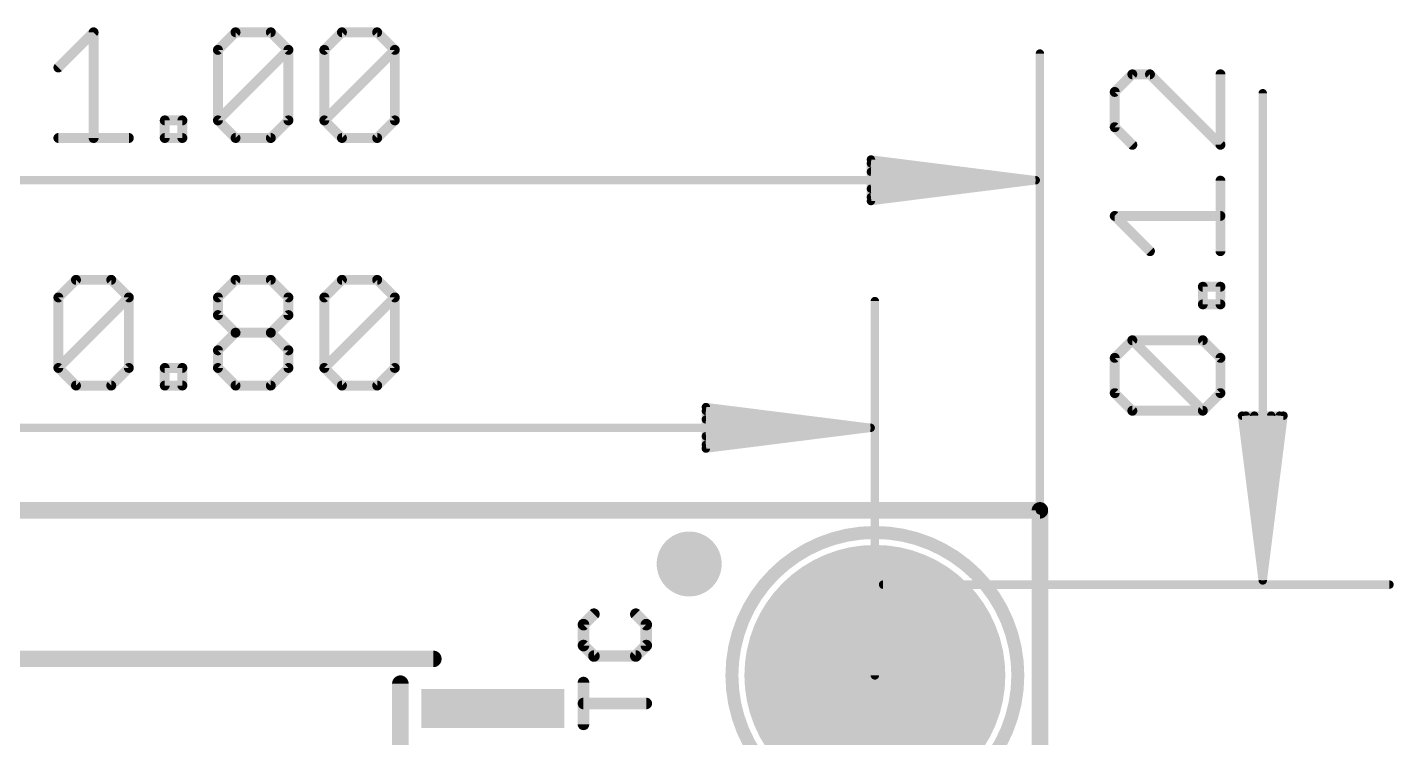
# Model space of a CAD drawing. Extents: x -6.3 to 30.8, y -0.1 to 25.2.
# Drawn here: x 9.82 to 30.84, y 14.28 to 25.21 of the extents above; entities that cross this region are included whole.
import ezdxf

# ---------------------------------------------------------------- set-up
doc = ezdxf.new("R2010")
doc.units = 0
for name, color, linetype in [('1', 12, 'CONTINUOUS'), ('16', 132, 'CONTINUOUS'), ('17', 110, 'CONTINUOUS'), ('21', 40, 'CONTINUOUS'), ('47', 253, 'CONTINUOUS')]:
    doc.layers.add(name, color=color, linetype=linetype)

# ---------------------------------------------------------------- blocks, each defined once
blk = doc.blocks.new('PIE')
at = {"const_width": 0.5}
blk.add_lwpolyline([(0, -0.25, 1), (0, 0.25, 1), (0, -0.25)], format="xyb", dxfattribs=at)
blk = doc.blocks.new('RECT')
blk.add_solid([(-0.5, -0.5), (0.5, -0.5), (-0.5, 0.5), (0.5, 0.5)])
blk = doc.blocks.new('ROUNDP')
at = {"const_width": 0.5}
blk.add_lwpolyline([(0, -0.25, 1), (0, 0.25, 1), (0, -0.25)], format="xyb", dxfattribs=at)

msp = doc.modelspace()

# ---------------------------------------------------------------- linework, layer by layer
at = {"layer": '1', "const_width": 0.254}
for points in [[(0, 17.78), (25.4, 17.78)], [(25.4, 17.78), (25.4, 0)]]:
    msp.add_lwpolyline(points, dxfattribs=at)
at = {"layer": '1', "const_width": 0.127}
for points in [[(25.4635, 17.78, 1), (25.3365, 17.78)], [(25.4, 17.7165, 1), (25.4, 17.8435)]]:
    msp.add_lwpolyline(points, format="xyb", dxfattribs=at)
at = {"layer": '16', "const_width": 0.254}
for points in [[(0, 17.78), (25.4, 17.78)], [(25.4, 17.78), (25.4, 0)]]:
    msp.add_lwpolyline(points, dxfattribs=at)
at = {"layer": '16', "const_width": 0.127}
for points in [[(25.4635, 17.78, 1), (25.3365, 17.78)], [(25.4, 17.7165, 1), (25.4, 17.8435)]]:
    msp.add_lwpolyline(points, format="xyb", dxfattribs=at)
at = {"layer": '21'}
for points, const_width in [([(22.86, 13.04, 1), (22.86, 17.44, 1), (22.86, 13.04)], 0.2), ([(18.5685, 16.1508, 1), (18.5057, 16.2137)], 0.0889), ([(19.2125, 16.2137, 1), (19.1497, 16.1508)], 0.0889), ([(18.3446, 16.0527, 1), (18.4075, 15.9898)], 0.0889), ([(18.4205, 16.0213, 1), (18.3316, 16.0213)], 0.0889), ([(19.3866, 16.0213, 1), (19.2977, 16.0213)], 0.0889), ([(19.3107, 15.9898, 1), (19.3735, 16.0527)], 0.0889), ([(18.4075, 15.7307, 1), (18.3446, 15.6678)], 0.0889), ([(19.3735, 15.6678, 1), (19.3107, 15.7307)], 0.0889), ([(16.0655, 15.4305, 1), (16.0655, 15.5575)], 0.127), ([(18.3316, 15.6992, 1), (18.4205, 15.6992)], 0.0889), ([(18.5371, 15.5827, 1), (18.5371, 15.4938)], 0.0889), ([(18.5057, 15.5068, 1), (18.5685, 15.5697)], 0.0889), ([(19.1497, 15.5697, 1), (19.2125, 15.5068)], 0.0889), ([(19.1811, 15.4938, 1), (19.1811, 15.5827)], 0.0889), ([(19.2977, 15.6992, 1), (19.3866, 15.6992)], 0.0889), ([(15.621, 15.113, 1), (15.494, 15.113)], 0.127), ([(18.4205, 15.1298, 1), (18.3316, 15.1298)], 0.0889), ([(18.3761, 14.8522, 1), (18.3761, 14.7633)], 0.0889), ([(19.3421, 14.7633, 1), (19.3421, 14.8522)], 0.0889), ([(18.3316, 14.4858, 1), (18.4205, 14.4858)], 0.0889)]:
    msp.add_lwpolyline(points, format="xyb", dxfattribs=dict(at, const_width=const_width))
for points, const_width in [([(18.5371, 16.1823), (18.3761, 16.0213)], 0.1778), ([(19.3421, 16.0213), (19.1811, 16.1823)], 0.1778), ([(18.3761, 16.0213), (18.3761, 15.6992)], 0.1778), ([(19.3421, 15.6992), (19.3421, 16.0213)], 0.1778), ([(18.3761, 15.6992), (18.5371, 15.5382)], 0.1778), ([(19.1811, 15.5382), (19.3421, 15.6992)], 0.1778), ([(16.0655, 15.494), (8.6995, 15.494)], 0.254), ([(18.5371, 15.5382), (19.1811, 15.5382)], 0.1778), ([(15.5575, 5.461), (15.5575, 15.113)], 0.254), ([(18.3761, 14.4858), (18.3761, 15.1298)], 0.1778), ([(19.3421, 14.8078), (18.3761, 14.8078)], 0.1778)]:
    msp.add_lwpolyline(points, dxfattribs=dict(at, const_width=const_width))
at = {"layer": '47'}
for points, const_width in [([(10.2948, 24.5954), (10.8371, 25.1377)], 0.1524), ([(10.8371, 25.1377), (10.8371, 23.5107)], 0.1524), ([(12.7505, 24.8665), (13.0217, 25.1377)], 0.1524), ([(13.0217, 25.1377), (13.564, 25.1377)], 0.1524), ([(13.564, 25.1377), (13.8352, 24.8665)], 0.1524), ([(14.3877, 24.8665), (14.6589, 25.1377)], 0.1524), ([(14.6589, 25.1377), (15.2012, 25.1377)], 0.1524), ([(15.2012, 25.1377), (15.4724, 24.8665)], 0.1524), ([(12.7505, 23.7819), (12.7505, 24.8665)], 0.1524), ([(12.7505, 23.7819), (13.8352, 24.8665)], 0.1524), ([(13.8352, 24.8665), (13.8352, 23.7819)], 0.1524), ([(14.3877, 23.7819), (14.3877, 24.8665)], 0.1524), ([(14.3877, 23.7819), (15.4724, 24.8665)], 0.1524), ([(15.4724, 24.8665), (15.4724, 23.7819)], 0.1524), ([(25.4, 17.78), (25.4, 24.81)], 0.13), ([(26.8225, 24.4908), (26.5513, 24.2196)], 0.1524), ([(27.0936, 24.4908), (26.8225, 24.4908)], 0.1524), ([(28.1783, 23.4061), (27.0936, 24.4908)], 0.1524), ([(28.1783, 24.4908), (28.1783, 23.4061)], 0.1524), ([(26.5513, 24.2196), (26.5513, 23.6773)], 0.1524), ([(28.829, 16.702), (28.829, 24.1998)], 0.13), ([(11.932, 23.5107), (11.932, 23.7819)], 0.1524), ([(11.932, 23.7819), (12.2031, 23.7819)], 0.1524), ([(12.2031, 23.7819), (12.2031, 23.5107)], 0.1524), ([(13.0217, 23.5107), (12.7505, 23.7819)], 0.1524), ([(13.8352, 23.7819), (13.564, 23.5107)], 0.1524), ([(14.6589, 23.5107), (14.3877, 23.7819)], 0.1524), ([(15.4724, 23.7819), (15.2012, 23.5107)], 0.1524), ([(10.2948, 23.5107), (11.3795, 23.5107)], 0.1524), ([(12.2031, 23.5107), (11.932, 23.5107)], 0.1524), ([(13.564, 23.5107), (13.0217, 23.5107)], 0.1524), ([(15.2012, 23.5107), (14.6589, 23.5107)], 0.1524), ([(26.5513, 23.6773), (26.8225, 23.4061)], 0.1524), ([(25.335, 22.86), (22.8, 23.1792)], 0.13), ([(22.8, 23.1792), (22.8, 22.5408)], 0.13), ([(25.335, 22.86), (22.8, 23.12)], 0.13), ([(0.065, 22.86), (25.335, 22.86)], 0.13), ([(25.335, 22.86), (22.8, 22.99)], 0.13), ([(22.8, 22.5408), (25.335, 22.86)], 0.13), ([(22.8, 22.73), (25.335, 22.86)], 0.13), ([(22.8, 22.6), (25.335, 22.86)], 0.13), ([(28.1783, 21.7689), (28.1783, 22.8536)], 0.1524), ([(27.0936, 21.7689), (26.5513, 22.3113)], 0.1524), ([(26.5513, 22.3113), (28.1783, 22.3113)], 0.1524), ([(10.2948, 21.0565), (10.566, 21.3277)], 0.1524), ([(10.566, 21.3277), (11.1083, 21.3277)], 0.1524), ([(11.1083, 21.3277), (11.3795, 21.0565)], 0.1524), ([(12.7505, 21.0565), (13.0217, 21.3277)], 0.1524), ([(13.0217, 21.3277), (13.564, 21.3277)], 0.1524), ([(13.564, 21.3277), (13.8352, 21.0565)], 0.1524), ([(14.3877, 21.0565), (14.6589, 21.3277)], 0.1524), ([(14.6589, 21.3277), (15.2012, 21.3277)], 0.1524), ([(15.2012, 21.3277), (15.4724, 21.0565)], 0.1524), ([(27.9071, 20.9504), (27.9071, 21.2215)], 0.1524), ([(27.9071, 21.2215), (28.1783, 21.2215)], 0.1524), ([(28.1783, 21.2215), (28.1783, 20.9504)], 0.1524), ([(10.2948, 19.9719), (10.2948, 21.0565)], 0.1524), ([(10.2948, 19.9719), (11.3795, 21.0565)], 0.1524), ([(11.3795, 21.0565), (11.3795, 19.9719)], 0.1524), ([(12.7505, 20.7854), (12.7505, 21.0565)], 0.1524), ([(13.8352, 21.0565), (13.8352, 20.7854)], 0.1524), ([(14.3877, 19.9719), (14.3877, 21.0565)], 0.1524), ([(14.3877, 19.9719), (15.4724, 21.0565)], 0.1524), ([(15.4724, 21.0565), (15.4724, 19.9719)], 0.1524), ([(22.86, 15.24), (22.86, 21)], 0.13), ([(13.0217, 20.5142), (12.7505, 20.7854)], 0.1524), ([(13.8352, 20.7854), (13.564, 20.5142)], 0.1524), ([(28.1783, 20.9504), (27.9071, 20.9504)], 0.1524), ([(12.7505, 20.243), (13.0217, 20.5142)], 0.1524), ([(13.0217, 20.5142), (13.564, 20.5142)], 0.1524), ([(13.564, 20.5142), (13.8352, 20.243)], 0.1524), ([(26.5513, 20.1267), (26.8225, 20.3979)], 0.1524), ([(26.8225, 20.3979), (27.9071, 20.3979)], 0.1524), ([(27.9071, 19.3132), (26.8225, 20.3979)], 0.1524), ([(27.9071, 20.3979), (28.1783, 20.1267)], 0.1524), ([(12.7505, 19.9719), (12.7505, 20.243)], 0.1524), ([(13.8352, 20.243), (13.8352, 19.9719)], 0.1524), ([(26.5513, 19.5844), (26.5513, 20.1267)], 0.1524), ([(28.1783, 20.1267), (28.1783, 19.5844)], 0.1524), ([(10.566, 19.7007), (10.2948, 19.9719)], 0.1524), ([(11.3795, 19.9719), (11.1083, 19.7007)], 0.1524), ([(11.932, 19.7007), (11.932, 19.9719)], 0.1524), ([(11.932, 19.9719), (12.2031, 19.9719)], 0.1524), ([(12.2031, 19.9719), (12.2031, 19.7007)], 0.1524), ([(13.0217, 19.7007), (12.7505, 19.9719)], 0.1524), ([(13.8352, 19.9719), (13.564, 19.7007)], 0.1524), ([(14.6589, 19.7007), (14.3877, 19.9719)], 0.1524), ([(15.4724, 19.9719), (15.2012, 19.7007)], 0.1524), ([(11.1083, 19.7007), (10.566, 19.7007)], 0.1524), ([(12.2031, 19.7007), (11.932, 19.7007)], 0.1524), ([(13.564, 19.7007), (13.0217, 19.7007)], 0.1524), ([(15.2012, 19.7007), (14.6589, 19.7007)], 0.1524), ([(26.8225, 19.3132), (26.5513, 19.5844)], 0.1524), ([(28.1783, 19.5844), (27.9071, 19.3132)], 0.1524), ([(22.795, 19.05), (20.26, 19.3692)], 0.13), ([(20.26, 19.3692), (20.26, 18.7308)], 0.13), ([(22.795, 19.05), (20.26, 19.31)], 0.13), ([(27.9071, 19.3132), (26.8225, 19.3132)], 0.1524), ([(22.795, 19.05), (20.26, 19.18)], 0.13), ([(28.829, 16.702), (28.5098, 19.237)], 0.13), ([(28.5098, 19.237), (29.1482, 19.237)], 0.13), ([(28.829, 16.702), (28.569, 19.237)], 0.13), ([(28.829, 16.702), (28.699, 19.237)], 0.13), ([(29.1482, 19.237), (28.829, 16.702)], 0.13), ([(28.959, 19.237), (28.829, 16.702)], 0.13), ([(29.089, 19.237), (28.829, 16.702)], 0.13), ([(2.605, 19.05), (22.795, 19.05)], 0.13), ([(20.26, 18.7308), (22.795, 19.05)], 0.13), ([(20.26, 18.92), (22.795, 19.05)], 0.13), ([(20.26, 18.79), (22.795, 19.05)], 0.13), ([(22.987, 16.637), (30.779, 16.637)], 0.13)]:
    msp.add_lwpolyline(points, dxfattribs=dict(at, const_width=const_width))
for points, const_width in [([(10.8752, 25.1377, 1), (10.799, 25.1377)], 0.0762), ([(10.8641, 25.1107, 1), (10.8102, 25.1646)], 0.0762), ([(13.0217, 25.1758, 1), (13.0217, 25.0996)], 0.0762), ([(13.0486, 25.1107, 1), (12.9948, 25.1646)], 0.0762), ([(13.591, 25.1646, 1), (13.5371, 25.1107)], 0.0762), ([(13.564, 25.0996, 1), (13.564, 25.1758)], 0.0762), ([(14.6589, 25.1758, 1), (14.6589, 25.0996)], 0.0762), ([(14.6858, 25.1107, 1), (14.6319, 25.1646)], 0.0762), ([(15.2281, 25.1646, 1), (15.1743, 25.1107)], 0.0762), ([(15.2012, 25.0996, 1), (15.2012, 25.1758)], 0.0762), ([(12.7886, 24.8665, 1), (12.7124, 24.8665)], 0.0762), ([(12.7236, 24.8935, 1), (12.7775, 24.8396)], 0.0762), ([(13.8733, 24.8665, 1), (13.7971, 24.8665)], 0.0762), ([(13.8621, 24.8396, 1), (13.8083, 24.8935)], 0.0762), ([(13.8083, 24.8396, 1), (13.8621, 24.8935)], 0.0762), ([(14.4258, 24.8665, 1), (14.3496, 24.8665)], 0.0762), ([(14.3608, 24.8935, 1), (14.4146, 24.8396)], 0.0762), ([(15.5105, 24.8665, 1), (15.4343, 24.8665)], 0.0762), ([(15.4993, 24.8396, 1), (15.4454, 24.8935)], 0.0762), ([(15.4454, 24.8396, 1), (15.4993, 24.8935)], 0.0762), ([(25.4325, 24.81, 1), (25.3675, 24.81)], 0.065), ([(10.2679, 24.6223, 1), (10.3218, 24.5684)], 0.0762), ([(26.8225, 24.5289, 1), (26.8225, 24.4527)], 0.0762), ([(26.8494, 24.4638, 1), (26.7955, 24.5177)], 0.0762), ([(27.1206, 24.5177, 1), (27.0667, 24.4638)], 0.0762), ([(27.0936, 24.4527, 1), (27.0936, 24.5289)], 0.0762), ([(28.2164, 24.4908, 1), (28.1402, 24.4908)], 0.0762), ([(26.5894, 24.2196, 1), (26.5132, 24.2196)], 0.0762), ([(26.5244, 24.2465, 1), (26.5783, 24.1926)], 0.0762), ([(28.8615, 24.1998, 1), (28.7965, 24.1998)], 0.065), ([(11.9701, 23.7819, 1), (11.8939, 23.7819)], 0.0762), ([(11.932, 23.82, 1), (11.932, 23.7438)], 0.0762), ([(12.2412, 23.7819, 1), (12.165, 23.7819)], 0.0762), ([(12.2031, 23.7438, 1), (12.2031, 23.82)], 0.0762), ([(12.7775, 23.8088, 1), (12.7236, 23.7549)], 0.0762), ([(12.7236, 23.8088, 1), (12.7775, 23.7549)], 0.0762), ([(12.7124, 23.7819, 1), (12.7886, 23.7819)], 0.0762), ([(13.7971, 23.7819, 1), (13.8733, 23.7819)], 0.0762), ([(13.8621, 23.7549, 1), (13.8083, 23.8088)], 0.0762), ([(14.4146, 23.8088, 1), (14.3608, 23.7549)], 0.0762), ([(14.3608, 23.8088, 1), (14.4146, 23.7549)], 0.0762), ([(14.3496, 23.7819, 1), (14.4258, 23.7819)], 0.0762), ([(15.4343, 23.7819, 1), (15.5105, 23.7819)], 0.0762), ([(15.4993, 23.7549, 1), (15.4454, 23.8088)], 0.0762), ([(10.2948, 23.5488, 1), (10.2948, 23.4726)], 0.0762), ([(11.3795, 23.4726, 1), (11.3795, 23.5488)], 0.0762), ([(11.932, 23.5488, 1), (11.932, 23.4726)], 0.0762), ([(12.2031, 23.4726, 1), (12.2031, 23.5488)], 0.0762), ([(13.0217, 23.5488, 1), (13.0217, 23.4726)], 0.0762), ([(12.9948, 23.4838, 1), (13.0486, 23.5376)], 0.0762), ([(13.5371, 23.5376, 1), (13.591, 23.4838)], 0.0762), ([(13.564, 23.4726, 1), (13.564, 23.5488)], 0.0762), ([(14.6589, 23.5488, 1), (14.6589, 23.4726)], 0.0762), ([(14.6319, 23.4838, 1), (14.6858, 23.5376)], 0.0762), ([(15.1743, 23.5376, 1), (15.2281, 23.4838)], 0.0762), ([(15.2012, 23.4726, 1), (15.2012, 23.5488)], 0.0762), ([(26.5783, 23.7042, 1), (26.5244, 23.6503)], 0.0762), ([(26.5132, 23.6773, 1), (26.5894, 23.6773)], 0.0762), ([(10.799, 23.5107, 1), (10.8752, 23.5107)], 0.0762), ([(11.8939, 23.5107, 1), (11.9701, 23.5107)], 0.0762), ([(12.165, 23.5107, 1), (12.2412, 23.5107)], 0.0762), ([(26.7955, 23.3791, 1), (26.8494, 23.433)], 0.0762), ([(28.1402, 23.4061, 1), (28.2164, 23.4061)], 0.0762), ([(28.1514, 23.3791, 1), (28.2052, 23.433)], 0.0762), ([(22.8041, 23.2115, 1), (22.7959, 23.147)], 0.065), ([(22.8325, 23.1792, 1), (22.7675, 23.1792)], 0.065), ([(22.8033, 23.1523, 1), (22.7967, 23.0877)], 0.065), ([(22.8017, 23.0225, 1), (22.7983, 22.9575)], 0.065), ([(25.3391, 22.8278, 1), (25.3309, 22.8922)], 0.065), ([(25.3309, 22.8278, 1), (25.3391, 22.8922)], 0.065), ([(25.3383, 22.8277, 1), (25.3317, 22.8923)], 0.065), ([(25.3317, 22.8277, 1), (25.3383, 22.8923)], 0.065), ([(25.3333, 22.8275, 1), (25.3367, 22.8925)], 0.065), ([(25.3367, 22.8275, 1), (25.3333, 22.8925)], 0.065), ([(25.335, 22.8275, 1), (25.335, 22.8925)], 0.065), ([(28.2164, 22.8536, 1), (28.1402, 22.8536)], 0.0762), ([(22.7983, 22.7625, 1), (22.8017, 22.6975)], 0.065), ([(22.7967, 22.6323, 1), (22.8033, 22.5677)], 0.065), ([(22.7959, 22.573, 1), (22.8041, 22.5085)], 0.065), ([(22.7675, 22.5408, 1), (22.8325, 22.5408)], 0.065), ([(26.5783, 22.3382, 1), (26.5244, 22.2843)], 0.0762), ([(26.5513, 22.3494, 1), (26.5513, 22.2732)], 0.0762), ([(28.1783, 22.2732, 1), (28.1783, 22.3494)], 0.0762), ([(27.0667, 21.742, 1), (27.1206, 21.7959)], 0.0762), ([(28.1402, 21.7689, 1), (28.2164, 21.7689)], 0.0762), ([(10.566, 21.3658, 1), (10.566, 21.2896)], 0.0762), ([(10.5929, 21.3007, 1), (10.539, 21.3546)], 0.0762), ([(11.1352, 21.3546, 1), (11.0814, 21.3007)], 0.0762), ([(11.1083, 21.2896, 1), (11.1083, 21.3658)], 0.0762), ([(13.0217, 21.3658, 1), (13.0217, 21.2896)], 0.0762), ([(13.0486, 21.3007, 1), (12.9948, 21.3546)], 0.0762), ([(13.591, 21.3546, 1), (13.5371, 21.3007)], 0.0762), ([(13.564, 21.2896, 1), (13.564, 21.3658)], 0.0762), ([(14.6589, 21.3658, 1), (14.6589, 21.2896)], 0.0762), ([(14.6858, 21.3007, 1), (14.6319, 21.3546)], 0.0762), ([(15.2281, 21.3546, 1), (15.1743, 21.3007)], 0.0762), ([(15.2012, 21.2896, 1), (15.2012, 21.3658)], 0.0762), ([(27.9452, 21.2215, 1), (27.869, 21.2215)], 0.0762), ([(27.9071, 21.2596, 1), (27.9071, 21.1834)], 0.0762), ([(28.2164, 21.2215, 1), (28.1402, 21.2215)], 0.0762), ([(28.1783, 21.1834, 1), (28.1783, 21.2596)], 0.0762), ([(10.3329, 21.0565, 1), (10.2567, 21.0565)], 0.0762), ([(10.2679, 21.0835, 1), (10.3218, 21.0296)], 0.0762), ([(11.4176, 21.0565, 1), (11.3414, 21.0565)], 0.0762), ([(11.4064, 21.0296, 1), (11.3525, 21.0835)], 0.0762), ([(11.3525, 21.0296, 1), (11.4064, 21.0835)], 0.0762), ([(12.7886, 21.0565, 1), (12.7124, 21.0565)], 0.0762), ([(12.7236, 21.0835, 1), (12.7775, 21.0296)], 0.0762), ([(13.8733, 21.0565, 1), (13.7971, 21.0565)], 0.0762), ([(13.8083, 21.0296, 1), (13.8621, 21.0835)], 0.0762), ([(14.4258, 21.0565, 1), (14.3496, 21.0565)], 0.0762), ([(14.3608, 21.0835, 1), (14.4146, 21.0296)], 0.0762), ([(15.5105, 21.0565, 1), (15.4343, 21.0565)], 0.0762), ([(15.4993, 21.0296, 1), (15.4454, 21.0835)], 0.0762), ([(15.4454, 21.0296, 1), (15.4993, 21.0835)], 0.0762), ([(22.8925, 21, 1), (22.8275, 21)], 0.065), ([(12.7775, 20.8123, 1), (12.7236, 20.7584)], 0.0762), ([(12.7124, 20.7854, 1), (12.7886, 20.7854)], 0.0762), ([(13.7971, 20.7854, 1), (13.8733, 20.7854)], 0.0762), ([(13.8621, 20.7584, 1), (13.8083, 20.8123)], 0.0762), ([(27.9071, 20.9885, 1), (27.9071, 20.9123)], 0.0762), ([(27.869, 20.9504, 1), (27.9452, 20.9504)], 0.0762), ([(28.1402, 20.9504, 1), (28.2164, 20.9504)], 0.0762), ([(28.1783, 20.9123, 1), (28.1783, 20.9885)], 0.0762), ([(13.0217, 20.5523, 1), (13.0217, 20.4761)], 0.0762), ([(13.0486, 20.4873, 1), (12.9948, 20.5411)], 0.0762), ([(12.9948, 20.4873, 1), (13.0486, 20.5411)], 0.0762), ([(13.591, 20.5411, 1), (13.5371, 20.4873)], 0.0762), ([(13.5371, 20.5411, 1), (13.591, 20.4873)], 0.0762), ([(13.564, 20.4761, 1), (13.564, 20.5523)], 0.0762), ([(26.8494, 20.4248, 1), (26.7955, 20.3709)], 0.0762), ([(26.8225, 20.436, 1), (26.8225, 20.3598)], 0.0762), ([(26.8494, 20.3709, 1), (26.7955, 20.4248)], 0.0762), ([(27.9341, 20.4248, 1), (27.8802, 20.3709)], 0.0762), ([(27.9071, 20.3598, 1), (27.9071, 20.436)], 0.0762), ([(12.7886, 20.243, 1), (12.7124, 20.243)], 0.0762), ([(12.7236, 20.27, 1), (12.7775, 20.2161)], 0.0762), ([(13.8733, 20.243, 1), (13.7971, 20.243)], 0.0762), ([(13.8083, 20.2161, 1), (13.8621, 20.27)], 0.0762), ([(26.5894, 20.1267, 1), (26.5132, 20.1267)], 0.0762), ([(26.5244, 20.1536, 1), (26.5783, 20.0998)], 0.0762), ([(28.2164, 20.1267, 1), (28.1402, 20.1267)], 0.0762), ([(28.1514, 20.0998, 1), (28.2052, 20.1536)], 0.0762), ([(10.3218, 19.9988, 1), (10.2679, 19.9449)], 0.0762), ([(10.2679, 19.9988, 1), (10.3218, 19.9449)], 0.0762), ([(10.2567, 19.9719, 1), (10.3329, 19.9719)], 0.0762), ([(11.3414, 19.9719, 1), (11.4176, 19.9719)], 0.0762), ([(11.4064, 19.9449, 1), (11.3525, 19.9988)], 0.0762), ([(11.9701, 19.9719, 1), (11.8939, 19.9719)], 0.0762), ([(11.932, 20.01, 1), (11.932, 19.9338)], 0.0762), ([(12.2412, 19.9719, 1), (12.165, 19.9719)], 0.0762), ([(12.2031, 19.9338, 1), (12.2031, 20.01)], 0.0762), ([(12.7775, 19.9988, 1), (12.7236, 19.9449)], 0.0762), ([(12.7124, 19.9719, 1), (12.7886, 19.9719)], 0.0762), ([(13.7971, 19.9719, 1), (13.8733, 19.9719)], 0.0762), ([(13.8621, 19.9449, 1), (13.8083, 19.9988)], 0.0762), ([(14.4146, 19.9988, 1), (14.3608, 19.9449)], 0.0762), ([(14.3608, 19.9988, 1), (14.4146, 19.9449)], 0.0762), ([(14.3496, 19.9719, 1), (14.4258, 19.9719)], 0.0762), ([(15.4343, 19.9719, 1), (15.5105, 19.9719)], 0.0762), ([(15.4993, 19.9449, 1), (15.4454, 19.9988)], 0.0762), ([(10.566, 19.7388, 1), (10.566, 19.6626)], 0.0762), ([(10.539, 19.6738, 1), (10.5929, 19.7276)], 0.0762), ([(11.0814, 19.7276, 1), (11.1352, 19.6738)], 0.0762), ([(11.1083, 19.6626, 1), (11.1083, 19.7388)], 0.0762), ([(11.932, 19.7388, 1), (11.932, 19.6626)], 0.0762), ([(12.2031, 19.6626, 1), (12.2031, 19.7388)], 0.0762), ([(13.0217, 19.7388, 1), (13.0217, 19.6626)], 0.0762), ([(12.9948, 19.6738, 1), (13.0486, 19.7276)], 0.0762), ([(13.5371, 19.7276, 1), (13.591, 19.6738)], 0.0762), ([(13.564, 19.6626, 1), (13.564, 19.7388)], 0.0762), ([(14.6589, 19.7388, 1), (14.6589, 19.6626)], 0.0762), ([(14.6319, 19.6738, 1), (14.6858, 19.7276)], 0.0762), ([(15.1743, 19.7276, 1), (15.2281, 19.6738)], 0.0762), ([(15.2012, 19.6626, 1), (15.2012, 19.7388)], 0.0762), ([(11.8939, 19.7007, 1), (11.9701, 19.7007)], 0.0762), ([(12.165, 19.7007, 1), (12.2412, 19.7007)], 0.0762), ([(26.5783, 19.6113, 1), (26.5244, 19.5574)], 0.0762), ([(26.5132, 19.5844, 1), (26.5894, 19.5844)], 0.0762), ([(28.1402, 19.5844, 1), (28.2164, 19.5844)], 0.0762), ([(28.2052, 19.5574, 1), (28.1514, 19.6113)], 0.0762), ([(20.2641, 19.4015, 1), (20.2559, 19.337)], 0.065), ([(20.2925, 19.3692, 1), (20.2275, 19.3692)], 0.065), ([(20.2633, 19.3423, 1), (20.2567, 19.2777)], 0.065), ([(26.8225, 19.3513, 1), (26.8225, 19.2751)], 0.0762), ([(26.7955, 19.2863, 1), (26.8494, 19.3401)], 0.0762), ([(27.8802, 19.3401, 1), (27.9341, 19.2863)], 0.0762), ([(27.8802, 19.2863, 1), (27.9341, 19.3401)], 0.0762), ([(27.9071, 19.2751, 1), (27.9071, 19.3513)], 0.0762), ([(20.2617, 19.2125, 1), (20.2583, 19.1475)], 0.065), ([(28.542, 19.2411, 1), (28.4775, 19.2329)], 0.065), ([(28.5098, 19.2695, 1), (28.5098, 19.2045)], 0.065), ([(28.6013, 19.2403, 1), (28.5367, 19.2337)], 0.065), ([(28.7315, 19.2387, 1), (28.6665, 19.2353)], 0.065), ([(28.9915, 19.2353, 1), (28.9265, 19.2387)], 0.065), ([(29.1213, 19.2337, 1), (29.0567, 19.2403)], 0.065), ([(29.1805, 19.2329, 1), (29.116, 19.2411)], 0.065), ([(29.1482, 19.2045, 1), (29.1482, 19.2695)], 0.065), ([(20.2583, 18.9525, 1), (20.2617, 18.8875)], 0.065), ([(22.7991, 19.0178, 1), (22.7909, 19.0822)], 0.065), ([(22.7909, 19.0178, 1), (22.7991, 19.0822)], 0.065), ([(22.7983, 19.0177, 1), (22.7917, 19.0823)], 0.065), ([(22.7917, 19.0177, 1), (22.7983, 19.0823)], 0.065), ([(22.7933, 19.0175, 1), (22.7967, 19.0825)], 0.065), ([(22.7967, 19.0175, 1), (22.7933, 19.0825)], 0.065), ([(22.795, 19.0175, 1), (22.795, 19.0825)], 0.065), ([(20.2567, 18.8223, 1), (20.2633, 18.7577)], 0.065), ([(20.2559, 18.763, 1), (20.2641, 18.6985)], 0.065), ([(20.2275, 18.7308, 1), (20.2925, 18.7308)], 0.065), ([(25.3675, 17.78, 1), (25.4325, 17.78)], 0.065), ([(22.987, 16.6695, 1), (22.987, 16.6045)], 0.065), ([(28.7968, 16.7061, 1), (28.8612, 16.6979)], 0.065), ([(28.7967, 16.7053, 1), (28.8613, 16.6987)], 0.065), ([(28.7965, 16.7003, 1), (28.8615, 16.7037)], 0.065), ([(28.7965, 16.7037, 1), (28.8615, 16.7003)], 0.065), ([(28.7965, 16.702, 1), (28.8615, 16.702)], 0.065), ([(28.7967, 16.6987, 1), (28.8613, 16.7053)], 0.065), ([(28.7968, 16.6979, 1), (28.8612, 16.7061)], 0.065), ([(30.779, 16.6045, 1), (30.779, 16.6695)], 0.065), ([(22.8275, 15.24, 1), (22.8925, 15.24)], 0.065)]:
    msp.add_lwpolyline(points, format="xyb", dxfattribs=dict(at, const_width=const_width))

# ---------------------------------------------------------------- block references
at = {"layer": '1'}
msp.add_blockref('PIE', (20.0025, 16.9545), dxfattribs=at)
at = {"layer": '1', "xscale": 0.6, "yscale": 2.2, "rotation": 90}
msp.add_blockref('RECT', (16.9825, 14.732), dxfattribs=at)
at = {"layer": '17', "xscale": 4.016, "yscale": 4.016}
msp.add_blockref('ROUNDP', (22.86, 15.24), dxfattribs=at)
msp.add_blockref('ROUNDP', (22.86, 15.24), dxfattribs=at)

doc.saveas('drawing.dxf')
